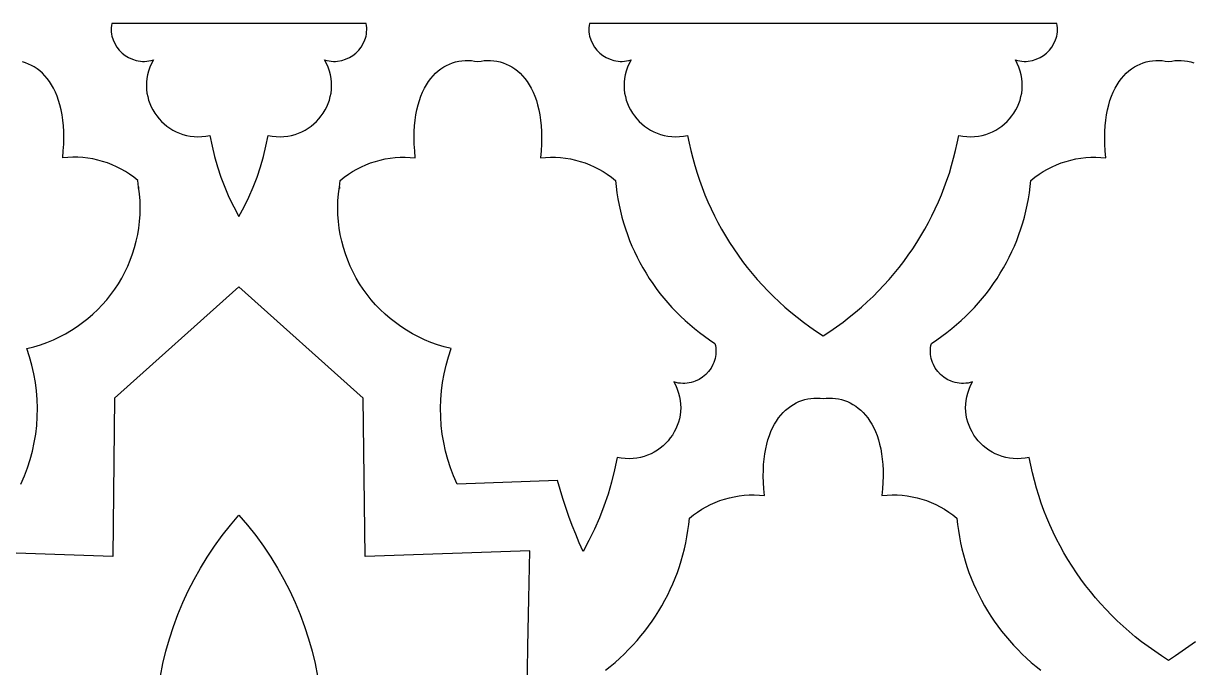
# Model space of a CAD drawing. Extents: x 50 to 3710, y -977 to -877.
# Drawn here: x 241.1 to 306.1, y -913 to -877.1 of the extents above; entities that cross this region are included whole.
import ezdxf

# ---------------------------------------------------------------- set-up
doc = ezdxf.new("R2010")
doc.units = 0
doc.layers.add('LAYER_1', color=18, linetype='CONTINUOUS')

msp = doc.modelspace()

# ---------------------------------------------------------------- linework, layer by layer
at = {"layer": 'LAYER_1'}
for points in [[(253.064, -887.839), (253.356, -887.304), (253.62, -886.759), (253.858, -886.205), (254.07, -885.643), (254.257, -885.074), (254.42, -884.497), (254.561, -883.913), (254.68, -883.322), (254.907, -883.364), (255.132, -883.389), (255.352, -883.396), (255.568, -883.387), (255.78, -883.362), (255.986, -883.322), (256.186, -883.268), (256.38, -883.2), (256.567, -883.119), (256.747, -883.025), (256.919, -882.92), (257.082, -882.803), (257.237, -882.675), (257.382, -882.538), (257.518, -882.392), (257.643, -882.237), (257.757, -882.074), (257.86, -881.904), (257.952, -881.727), (258.031, -881.544), (258.097, -881.356), (258.149, -881.163), (258.188, -880.966), (258.213, -880.766), (258.223, -880.563), (258.217, -880.358), (258.196, -880.151), (258.158, -879.944), (258.104, -879.736), (258.032, -879.529), (257.942, -879.323), (257.834, -879.119), (257.957, -879.152), (258.08, -879.176), (258.201, -879.191), (258.321, -879.199), (258.44, -879.198), (258.557, -879.19), (258.785, -879.151), (259.004, -879.085), (259.21, -878.992), (259.402, -878.876), (259.578, -878.738), (259.735, -878.58), (259.872, -878.404), (259.987, -878.213), (260.077, -878.007), (260.112, -877.899), (260.14, -877.789), (260.161, -877.676), (260.174, -877.561), (260.18, -877.444), (260.178, -877.325), (260.167, -877.205), (260.148, -877.083), (253.064, -877.083), (245.98, -877.083), (245.961, -877.205), (245.95, -877.325), (245.948, -877.444), (245.953, -877.561), (245.967, -877.676), (245.988, -877.789), (246.051, -878.007), (246.141, -878.213), (246.255, -878.404), (246.392, -878.58), (246.55, -878.738), (246.726, -878.876), (246.918, -878.992), (247.124, -879.085), (247.342, -879.151), (247.455, -879.174), (247.57, -879.19), (247.687, -879.198), (247.806, -879.199), (247.927, -879.191), (248.048, -879.176), (248.17, -879.152), (248.293, -879.119), (248.185, -879.323), (248.096, -879.529), (248.024, -879.736), (247.969, -879.944), (247.932, -880.151), (247.91, -880.358), (247.905, -880.563), (247.915, -880.766), (247.939, -880.966), (247.978, -881.163), (248.031, -881.356), (248.097, -881.544), (248.176, -881.727), (248.267, -881.904), (248.37, -882.074), (248.485, -882.237), (248.61, -882.392), (248.745, -882.538), (248.891, -882.675), (249.046, -882.803), (249.209, -882.92), (249.381, -883.025), (249.561, -883.119), (249.748, -883.2), (249.942, -883.268), (250.142, -883.322), (250.348, -883.362), (250.559, -883.387), (250.775, -883.396), (250.996, -883.389), (251.22, -883.364), (251.448, -883.322), (251.567, -883.913), (251.707, -884.497), (251.871, -885.074), (252.058, -885.643), (252.27, -886.205), (252.507, -886.759), (252.772, -887.304)], [(285.6, -894.488), (285.976, -894.241), (286.344, -893.985), (286.704, -893.722), (287.055, -893.451), (287.398, -893.172), (287.732, -892.885), (288.058, -892.591), (288.375, -892.29), (288.683, -891.982), (288.982, -891.667), (289.272, -891.345), (289.553, -891.017), (289.824, -890.682), (290.087, -890.341), (290.34, -889.994), (290.584, -889.641), (290.819, -889.283), (291.043, -888.918), (291.259, -888.548), (291.464, -888.173), (291.66, -887.793), (291.846, -887.408), (292.022, -887.019), (292.188, -886.624), (292.344, -886.225), (292.49, -885.822), (292.626, -885.415), (292.751, -885.004), (292.866, -884.589), (292.97, -884.17), (293.064, -883.748), (293.147, -883.322), (293.375, -883.364), (293.6, -883.389), (293.82, -883.396), (294.036, -883.387), (294.248, -883.362), (294.454, -883.322), (294.654, -883.268), (294.848, -883.2), (295.035, -883.119), (295.215, -883.025), (295.386, -882.92), (295.55, -882.803), (295.705, -882.675), (295.85, -882.538), (295.986, -882.392), (296.111, -882.237), (296.225, -882.074), (296.328, -881.904), (296.42, -881.727), (296.498, -881.544), (296.565, -881.356), (296.617, -881.163), (296.656, -880.966), (296.681, -880.766), (296.691, -880.563), (296.685, -880.358), (296.664, -880.151), (296.626, -879.944), (296.572, -879.736), (296.5, -879.529), (296.41, -879.323), (296.302, -879.119), (296.425, -879.152), (296.547, -879.176), (296.669, -879.191), (296.789, -879.199), (296.908, -879.198), (297.025, -879.19), (297.253, -879.151), (297.471, -879.085), (297.678, -878.992), (297.87, -878.876), (298.046, -878.738), (298.203, -878.58), (298.34, -878.404), (298.455, -878.213), (298.545, -878.007), (298.58, -877.899), (298.608, -877.789), (298.629, -877.676), (298.642, -877.561), (298.648, -877.444), (298.645, -877.325), (298.635, -877.205), (298.616, -877.083), (272.584, -877.083), (272.565, -877.205), (272.554, -877.325), (272.552, -877.444), (272.557, -877.561), (272.571, -877.676), (272.592, -877.789), (272.655, -878.007), (272.745, -878.213), (272.859, -878.404), (272.996, -878.58), (273.154, -878.738), (273.33, -878.876), (273.522, -878.992), (273.728, -879.085), (273.946, -879.151), (274.059, -879.174), (274.174, -879.19), (274.291, -879.198), (274.41, -879.199), (274.531, -879.191), (274.652, -879.176), (274.774, -879.152), (274.897, -879.119), (274.789, -879.323), (274.7, -879.529), (274.628, -879.736), (274.573, -879.944), (274.536, -880.151), (274.514, -880.358), (274.509, -880.563), (274.519, -880.766), (274.543, -880.966), (274.582, -881.163), (274.635, -881.356), (274.701, -881.544), (274.78, -881.727), (274.871, -881.904), (274.974, -882.074), (275.089, -882.237), (275.214, -882.392), (275.349, -882.538), (275.495, -882.675), (275.649, -882.803), (275.813, -882.92), (275.985, -883.025), (276.165, -883.119), (276.352, -883.2), (276.546, -883.268), (276.746, -883.322), (276.952, -883.362), (277.163, -883.387), (277.379, -883.396), (277.6, -883.389), (277.824, -883.364), (278.052, -883.322), (278.135, -883.748), (278.229, -884.17), (278.334, -884.589), (278.449, -885.004), (278.574, -885.415), (278.709, -885.822), (278.855, -886.225), (279.011, -886.624), (279.177, -887.019), (279.353, -887.408), (279.539, -887.793), (279.735, -888.173), (279.941, -888.548), (280.156, -888.918), (280.381, -889.283), (280.615, -889.641), (280.859, -889.994), (281.112, -890.341), (281.375, -890.682), (281.647, -891.017), (281.928, -891.345), (282.218, -891.667), (282.517, -891.982), (282.825, -892.29), (283.141, -892.591), (283.467, -892.885), (283.801, -893.172), (284.144, -893.451), (284.495, -893.722), (284.855, -893.985), (285.223, -894.241)], [(272.225, -906.496), (272.016, -906.013), (271.815, -905.525), (271.624, -905.034), (271.442, -904.54), (271.27, -904.042), (271.106, -903.541), (270.952, -903.038), (270.807, -902.531), (265.214, -902.734), (265.017, -902.285), (264.844, -901.829), (264.695, -901.366), (264.568, -900.899), (264.465, -900.427), (264.385, -899.951), (264.329, -899.473), (264.296, -898.993), (264.286, -898.512), (264.3, -898.031), (264.338, -897.55), (264.399, -897.071), (264.484, -896.595), (264.593, -896.122), (264.725, -895.652), (264.881, -895.188), (264.497, -895.091), (264.123, -894.977), (263.757, -894.846), (263.401, -894.7), (263.054, -894.538), (262.718, -894.361), (262.392, -894.17), (262.077, -893.966), (261.773, -893.747), (261.481, -893.516), (261.2, -893.273), (260.931, -893.018), (260.675, -892.751), (260.432, -892.473), (260.202, -892.186), (259.986, -891.888), (259.784, -891.581), (259.595, -891.265), (259.422, -890.941), (259.263, -890.609), (259.12, -890.269), (258.992, -889.923), (258.881, -889.57), (258.785, -889.212), (258.707, -888.848), (258.645, -888.479), (258.601, -888.106), (258.575, -887.729), (258.566, -887.349), (258.576, -886.966), (258.605, -886.581), (258.653, -886.194), (258.654, -886.269), (258.666, -886.202), (258.706, -885.829), (258.926, -885.652), (259.154, -885.488), (259.39, -885.335), (259.633, -885.196), (259.881, -885.069), (260.136, -884.956), (260.396, -884.855), (260.661, -884.768), (260.929, -884.694), (261.202, -884.634), (261.477, -884.588), (261.755, -884.556), (262.036, -884.538), (262.317, -884.534), (262.6, -884.544), (262.883, -884.569), (262.848, -884.181), (262.827, -883.808), (262.819, -883.451), (262.825, -883.109), (262.843, -882.783), (262.874, -882.471), (262.916, -882.174), (262.97, -881.893), (263.034, -881.625), (263.108, -881.373), (263.192, -881.134), (263.286, -880.91), (263.388, -880.7), (263.498, -880.504), (263.617, -880.322), (263.743, -880.154), (263.875, -879.999), (264.014, -879.857), (264.159, -879.729), (264.31, -879.614), (264.465, -879.512), (264.625, -879.423), (264.789, -879.347), (264.957, -879.283), (265.127, -879.232), (265.3, -879.193), (265.475, -879.167), (265.652, -879.152), (265.83, -879.15), (266.009, -879.159), (266.187, -879.18), (266.366, -879.212), (266.544, -879.18), (266.723, -879.159), (266.902, -879.15), (267.08, -879.152), (267.257, -879.167), (267.432, -879.193), (267.605, -879.232), (267.775, -879.283), (267.943, -879.347), (268.107, -879.423), (268.267, -879.512), (268.422, -879.614), (268.573, -879.729), (268.718, -879.857), (268.857, -879.999), (268.989, -880.154), (269.115, -880.322), (269.234, -880.504), (269.344, -880.7), (269.446, -880.91), (269.54, -881.134), (269.624, -881.373), (269.698, -881.625), (269.762, -881.893), (269.816, -882.174), (269.858, -882.471), (269.888, -882.783), (269.907, -883.109), (269.912, -883.451), (269.905, -883.808), (269.884, -884.181), (269.849, -884.569), (270.132, -884.544), (270.415, -884.534), (270.696, -884.538), (270.976, -884.556), (271.255, -884.588), (271.53, -884.634), (271.803, -884.694), (272.071, -884.768), (272.336, -884.855), (272.596, -884.956), (272.85, -885.069), (273.099, -885.196), (273.342, -885.335), (273.577, -885.488), (273.806, -885.652), (274.026, -885.829), (274.062, -886.175), (274.108, -886.519), (274.163, -886.86), (274.229, -887.199), (274.304, -887.535), (274.388, -887.868), (274.482, -888.198), (274.585, -888.524), (274.698, -888.847), (274.819, -889.167), (274.95, -889.482), (275.089, -889.794), (275.237, -890.101), (275.394, -890.404), (275.559, -890.702), (275.732, -890.995), (275.914, -891.284), (276.105, -891.567), (276.303, -891.845), (276.509, -892.118), (276.723, -892.385), (276.945, -892.646), (277.174, -892.902), (277.411, -893.151), (277.656, -893.393), (277.908, -893.629), (278.167, -893.859), (278.433, -894.082), (278.706, -894.297), (278.986, -894.505), (279.273, -894.706), (279.567, -894.9), (279.595, -895.026), (279.613, -895.151), (279.623, -895.274), (279.624, -895.396), (279.616, -895.517), (279.601, -895.634), (279.577, -895.75), (279.546, -895.863), (279.508, -895.972), (279.463, -896.079), (279.353, -896.281), (279.218, -896.466), (279.061, -896.634), (278.884, -896.78), (278.689, -896.904), (278.479, -897.003), (278.369, -897.043), (278.256, -897.075), (278.14, -897.1), (278.022, -897.118), (277.902, -897.128), (277.78, -897.13), (277.656, -897.123), (277.531, -897.108), (277.405, -897.083), (277.279, -897.05), (277.387, -897.254), (277.476, -897.46), (277.548, -897.667), (277.603, -897.874), (277.64, -898.082), (277.662, -898.288), (277.667, -898.493), (277.658, -898.696), (277.633, -898.897), (277.594, -899.094), (277.541, -899.286), (277.475, -899.475), (277.396, -899.657), (277.305, -899.834), (277.202, -900.005), (277.087, -900.167), (276.962, -900.322), (276.827, -900.469), (276.681, -900.606), (276.527, -900.733), (276.363, -900.85), (276.191, -900.956), (276.011, -901.049), (275.824, -901.13), (275.631, -901.199), (275.43, -901.253), (275.224, -901.293), (275.013, -901.318), (274.797, -901.327), (274.576, -901.319), (274.352, -901.295), (274.124, -901.253), (273.983, -901.945), (273.813, -902.628), (273.616, -903.301), (273.392, -903.964), (273.14, -904.616), (272.861, -905.255), (272.556, -905.883)]]:
    msp.add_lwpolyline(points, close=True, dxfattribs=at)
for points in [[(240.914, -902.734), (241.11, -902.285), (241.283, -901.829), (241.433, -901.366), (241.559, -900.899), (241.663, -900.427), (241.742, -899.951), (241.799, -899.473), (241.832, -898.993), (241.841, -898.512), (241.827, -898.031), (241.79, -897.55), (241.728, -897.071), (241.644, -896.595), (241.535, -896.122), (241.403, -895.652), (241.247, -895.188), (241.63, -895.091), (242.005, -894.977), (242.37, -894.846), (242.727, -894.7), (243.073, -894.538), (243.409, -894.361), (243.735, -894.17), (244.051, -893.966), (244.355, -893.747), (244.647, -893.516), (244.928, -893.273), (245.196, -893.018), (245.452, -892.751), (245.695, -892.473), (245.925, -892.186), (246.142, -891.888), (246.344, -891.581), (246.532, -891.265), (246.706, -890.941), (246.864, -890.609), (247.008, -890.269), (247.135, -889.923), (247.247, -889.57), (247.342, -889.212), (247.421, -888.848), (247.482, -888.479), (247.526, -888.106), (247.553, -887.729), (247.561, -887.349), (247.551, -886.966), (247.522, -886.581), (247.474, -886.194), (247.474, -886.269), (247.461, -886.202), (247.422, -885.829), (247.201, -885.652), (246.973, -885.488), (246.737, -885.335), (246.495, -885.196), (246.246, -885.069), (245.992, -884.956), (245.732, -884.855), (245.467, -884.768), (245.198, -884.694), (244.926, -884.634), (244.65, -884.588), (244.372, -884.556), (244.092, -884.538), (243.81, -884.534), (243.528, -884.544), (243.245, -884.569), (243.28, -884.181), (243.301, -883.808), (243.308, -883.451), (243.303, -883.109), (243.284, -882.783), (243.254, -882.471), (243.211, -882.174), (243.158, -881.893), (243.094, -881.625), (243.02, -881.373), (242.935, -881.134), (242.842, -880.91), (242.74, -880.7), (242.629, -880.504), (242.511, -880.322), (242.385, -880.154), (242.252, -879.999), (242.113, -879.857), (241.968, -879.729), (241.818, -879.614), (241.662, -879.512), (241.502, -879.423), (241.339, -879.347), (241.171, -879.283), (241.001, -879.232)], [(306.331, -911.513), (305.969, -911.785), (305.599, -912.048), (305.22, -912.304), (304.832, -912.551), (304.445, -912.304), (304.066, -912.048), (303.696, -911.785), (303.334, -911.513), (302.981, -911.233), (302.637, -910.945), (302.302, -910.649), (301.976, -910.346), (301.66, -910.035), (301.352, -909.718), (301.054, -909.393), (300.765, -909.061), (300.485, -908.723), (300.215, -908.378), (299.954, -908.027), (299.704, -907.669), (299.463, -907.306), (299.232, -906.937), (299.01, -906.562), (298.799, -906.182), (298.598, -905.796), (298.407, -905.405), (298.226, -905.01), (298.056, -904.609), (297.896, -904.204), (297.746, -903.794), (297.607, -903.38), (297.479, -902.962), (297.362, -902.541), (297.255, -902.115), (297.159, -901.686), (297.074, -901.253), (296.847, -901.295), (296.622, -901.319), (296.402, -901.327), (296.185, -901.318), (295.974, -901.293), (295.768, -901.253), (295.568, -901.199), (295.374, -901.13), (295.187, -901.049), (295.007, -900.956), (294.835, -900.85), (294.672, -900.733), (294.517, -900.606), (294.372, -900.469), (294.236, -900.322), (294.111, -900.167), (293.996, -900.005), (293.893, -899.834), (293.802, -899.657), (293.723, -899.475), (293.657, -899.286), (293.604, -899.094), (293.565, -898.897), (293.541, -898.696), (293.531, -898.493), (293.537, -898.288), (293.558, -898.082), (293.596, -897.874), (293.65, -897.667), (293.722, -897.46), (293.812, -897.254), (293.92, -897.05), (293.793, -897.083), (293.667, -897.108), (293.542, -897.123), (293.419, -897.13), (293.297, -897.128), (293.176, -897.118), (293.058, -897.1), (292.943, -897.075), (292.829, -897.043), (292.719, -897.003), (292.509, -896.904), (292.315, -896.78), (292.138, -896.634), (291.981, -896.466), (291.846, -896.281), (291.735, -896.079), (291.69, -895.972), (291.652, -895.863), (291.621, -895.75), (291.597, -895.634), (291.582, -895.517), (291.574, -895.396), (291.575, -895.274), (291.585, -895.151), (291.604, -895.026), (291.632, -894.9), (291.925, -894.706), (292.212, -894.505), (292.492, -894.297), (292.765, -894.082), (293.032, -893.859), (293.291, -893.629), (293.542, -893.393), (293.787, -893.151), (294.024, -892.902), (294.254, -892.646), (294.475, -892.385), (294.689, -892.118), (294.896, -891.845), (295.094, -891.567), (295.284, -891.284), (295.466, -890.995), (295.639, -890.702), (295.805, -890.404), (295.961, -890.101), (296.109, -889.794), (296.249, -889.482), (296.379, -889.167), (296.5, -888.847), (296.613, -888.524), (296.716, -888.198), (296.81, -887.868), (296.895, -887.535), (296.97, -887.199), (297.035, -886.86), (297.091, -886.519), (297.137, -886.175), (297.172, -885.829), (297.393, -885.652), (297.621, -885.488), (297.857, -885.335), (298.099, -885.196), (298.348, -885.069), (298.603, -884.956), (298.862, -884.855), (299.127, -884.768), (299.396, -884.694), (299.668, -884.634), (299.944, -884.588), (300.222, -884.556), (300.502, -884.538), (300.784, -884.534), (301.066, -884.544), (301.349, -884.569), (301.314, -884.181), (301.293, -883.808), (301.286, -883.451), (301.292, -883.109), (301.31, -882.783), (301.34, -882.471), (301.383, -882.174), (301.436, -881.893), (301.5, -881.625), (301.574, -881.373), (301.659, -881.134), (301.752, -880.91), (301.854, -880.7), (301.965, -880.504), (302.083, -880.322), (302.209, -880.154), (302.342, -879.999), (302.481, -879.857), (302.626, -879.729), (302.776, -879.614), (302.932, -879.512), (303.092, -879.423), (303.256, -879.347), (303.423, -879.283), (303.594, -879.232), (303.767, -879.193), (303.942, -879.167), (304.119, -879.152), (304.297, -879.15), (304.475, -879.159), (304.654, -879.18), (304.832, -879.212), (305.011, -879.18), (305.19, -879.159), (305.368, -879.15), (305.546, -879.152), (305.723, -879.167), (305.898, -879.193), (306.071, -879.232), (306.242, -879.283)], [(306.331, -911.513), (305.969, -911.785), (305.599, -912.048), (305.22, -912.304), (304.832, -912.551), (304.445, -912.304), (304.066, -912.048), (303.696, -911.785), (303.334, -911.513), (302.981, -911.233), (302.637, -910.945), (302.302, -910.649), (301.976, -910.346), (301.66, -910.035), (301.352, -909.718), (301.054, -909.393), (300.765, -909.061), (300.485, -908.723), (300.215, -908.378), (299.954, -908.027), (299.704, -907.669), (299.463, -907.306), (299.232, -906.937), (299.01, -906.562), (298.799, -906.182), (298.598, -905.796), (298.407, -905.405), (298.226, -905.01), (298.056, -904.609), (297.896, -904.204), (297.746, -903.794), (297.607, -903.38), (297.479, -902.962), (297.362, -902.541), (297.255, -902.115), (297.159, -901.686), (297.074, -901.253), (296.847, -901.295), (296.622, -901.319), (296.402, -901.327), (296.185, -901.318), (295.974, -901.293), (295.768, -901.253), (295.568, -901.199), (295.374, -901.13), (295.187, -901.049), (295.007, -900.956), (294.835, -900.85), (294.672, -900.733), (294.517, -900.606), (294.372, -900.469), (294.236, -900.322), (294.111, -900.167), (293.996, -900.005), (293.893, -899.834), (293.802, -899.657), (293.723, -899.475), (293.657, -899.286), (293.604, -899.094), (293.565, -898.897), (293.541, -898.696), (293.531, -898.493), (293.537, -898.288), (293.558, -898.082), (293.596, -897.874), (293.65, -897.667), (293.722, -897.46), (293.812, -897.254), (293.92, -897.05), (293.793, -897.083), (293.667, -897.108), (293.542, -897.123), (293.419, -897.13), (293.297, -897.128), (293.176, -897.118), (293.058, -897.1), (292.943, -897.075), (292.829, -897.043), (292.719, -897.003), (292.509, -896.904), (292.315, -896.78), (292.138, -896.634), (291.981, -896.466), (291.846, -896.281), (291.735, -896.079), (291.69, -895.972), (291.652, -895.863), (291.621, -895.75), (291.597, -895.634), (291.582, -895.517), (291.574, -895.396), (291.575, -895.274), (291.585, -895.151), (291.604, -895.026), (291.632, -894.9), (291.925, -894.706), (292.212, -894.505), (292.492, -894.297), (292.765, -894.082), (293.032, -893.859), (293.291, -893.629), (293.542, -893.393), (293.787, -893.151), (294.024, -892.902), (294.254, -892.646), (294.475, -892.385), (294.689, -892.118), (294.896, -891.845), (295.094, -891.567), (295.284, -891.284), (295.466, -890.995), (295.639, -890.702), (295.805, -890.404), (295.961, -890.101), (296.109, -889.794), (296.249, -889.482), (296.379, -889.167), (296.5, -888.847), (296.613, -888.524), (296.716, -888.198), (296.81, -887.868), (296.895, -887.535), (296.97, -887.199), (297.035, -886.86), (297.091, -886.519), (297.137, -886.175), (297.172, -885.829), (297.393, -885.652), (297.621, -885.488), (297.857, -885.335), (298.099, -885.196), (298.348, -885.069), (298.603, -884.956), (298.862, -884.855), (299.127, -884.768), (299.396, -884.694), (299.668, -884.634), (299.944, -884.588), (300.222, -884.556), (300.502, -884.538), (300.784, -884.534), (301.066, -884.544), (301.349, -884.569), (301.314, -884.181), (301.293, -883.808), (301.286, -883.451), (301.292, -883.109), (301.31, -882.783), (301.34, -882.471), (301.383, -882.174), (301.436, -881.893), (301.5, -881.625), (301.574, -881.373), (301.659, -881.134), (301.752, -880.91), (301.854, -880.7), (301.965, -880.504), (302.083, -880.322), (302.209, -880.154), (302.342, -879.999), (302.481, -879.857), (302.626, -879.729), (302.776, -879.614), (302.932, -879.512), (303.092, -879.423), (303.256, -879.347), (303.423, -879.283), (303.594, -879.232), (303.767, -879.193), (303.942, -879.167), (304.119, -879.152), (304.297, -879.15), (304.475, -879.159), (304.654, -879.18), (304.832, -879.212), (305.011, -879.18), (305.19, -879.159), (305.368, -879.15), (305.546, -879.152), (305.723, -879.167), (305.898, -879.193), (306.071, -879.232), (306.242, -879.283)], [(269.115, -914.45), (269.149, -911.786), (269.197, -909.122), (269.259, -906.458), (260.095, -906.773), (259.988, -897.954), (253.064, -891.76), (246.139, -897.954), (246.033, -906.773), (236.869, -906.458)], [(273.47, -913.101), (273.743, -912.886), (274.009, -912.663), (274.268, -912.433), (274.52, -912.197), (274.764, -911.954), (275.001, -911.705), (275.231, -911.45), (275.453, -911.189), (275.667, -910.922), (275.873, -910.649), (276.071, -910.371), (276.261, -910.088), (276.443, -909.799), (276.617, -909.506), (276.782, -909.207), (276.939, -908.905), (277.087, -908.597), (277.226, -908.286), (277.356, -907.971), (277.478, -907.651), (277.59, -907.328), (277.694, -907.002), (277.787, -906.672), (277.872, -906.339), (277.947, -906.003), (278.012, -905.664), (278.068, -905.323), (278.114, -904.979), (278.15, -904.633), (278.37, -904.456), (278.598, -904.291), (278.834, -904.139), (279.077, -904), (279.325, -903.873), (279.58, -903.76), (279.84, -903.659), (280.105, -903.572), (280.373, -903.498), (280.646, -903.438), (280.921, -903.392), (281.199, -903.36), (281.48, -903.341), (281.761, -903.338), (282.044, -903.348), (282.327, -903.373), (282.293, -902.999), (282.272, -902.639), (282.264, -902.294), (282.267, -901.963), (282.283, -901.646), (282.31, -901.343), (282.348, -901.053), (282.397, -900.778), (282.455, -900.516), (282.523, -900.268), (282.601, -900.033), (282.687, -899.811), (282.782, -899.603), (282.884, -899.407), (282.994, -899.225), (283.112, -899.055), (283.235, -898.898), (283.365, -898.753), (283.501, -898.621), (283.642, -898.501), (283.789, -898.394), (283.939, -898.298), (284.094, -898.215), (284.252, -898.143), (284.414, -898.083), (284.578, -898.034), (284.745, -897.997), (284.914, -897.971), (285.084, -897.957), (285.255, -897.953), (285.427, -897.961), (285.6, -897.979), (285.772, -897.961), (285.944, -897.953), (286.115, -897.957), (286.285, -897.971), (286.454, -897.997), (286.621, -898.034), (286.785, -898.083), (286.947, -898.143), (287.105, -898.215), (287.26, -898.298), (287.411, -898.394), (287.557, -898.501), (287.698, -898.621), (287.834, -898.753), (287.964, -898.898), (288.088, -899.055), (288.205, -899.225), (288.315, -899.407), (288.417, -899.603), (288.512, -899.811), (288.598, -900.033), (288.676, -900.268), (288.744, -900.516), (288.803, -900.778), (288.851, -901.053), (288.889, -901.343), (288.916, -901.646), (288.932, -901.963), (288.936, -902.294), (288.927, -902.639), (288.906, -902.999), (288.872, -903.373), (289.155, -903.348), (289.438, -903.338), (289.72, -903.341), (290, -903.36), (290.278, -903.392), (290.553, -903.438), (290.826, -903.498), (291.095, -903.572), (291.359, -903.659), (291.619, -903.76), (291.874, -903.873), (292.123, -904), (292.365, -904.139), (292.601, -904.291), (292.829, -904.456), (293.049, -904.633), (293.085, -904.979), (293.131, -905.323), (293.187, -905.664), (293.252, -906.003), (293.327, -906.339), (293.412, -906.672), (293.506, -907.002), (293.609, -907.328), (293.721, -907.651), (293.843, -907.971), (293.973, -908.286), (294.112, -908.597), (294.26, -908.905), (294.417, -909.207), (294.582, -909.506), (294.756, -909.799), (294.938, -910.088), (295.128, -910.371), (295.326, -910.649), (295.532, -910.922), (295.746, -911.189), (295.968, -911.45), (296.198, -911.705), (296.435, -911.954), (296.679, -912.197), (296.931, -912.433), (297.19, -912.663), (297.456, -912.886), (297.73, -913.101)], [(248.685, -913.432), (248.827, -912.729), (248.996, -912.033), (249.191, -911.344), (249.413, -910.663), (249.661, -909.992), (249.936, -909.331), (250.237, -908.68), (250.564, -908.04), (250.917, -907.411), (251.295, -906.796), (251.699, -906.194), (252.129, -905.605), (252.584, -905.031), (253.064, -904.473), (253.544, -905.031), (253.999, -905.605), (254.428, -906.194), (254.832, -906.796), (255.211, -907.411), (255.564, -908.04), (255.891, -908.68), (256.191, -909.331), (256.466, -909.992), (256.715, -910.663), (256.937, -911.344), (257.132, -912.033), (257.3, -912.729), (257.442, -913.432)]]:
    msp.add_lwpolyline(points, dxfattribs=at)

doc.saveas('drawing.dxf')
